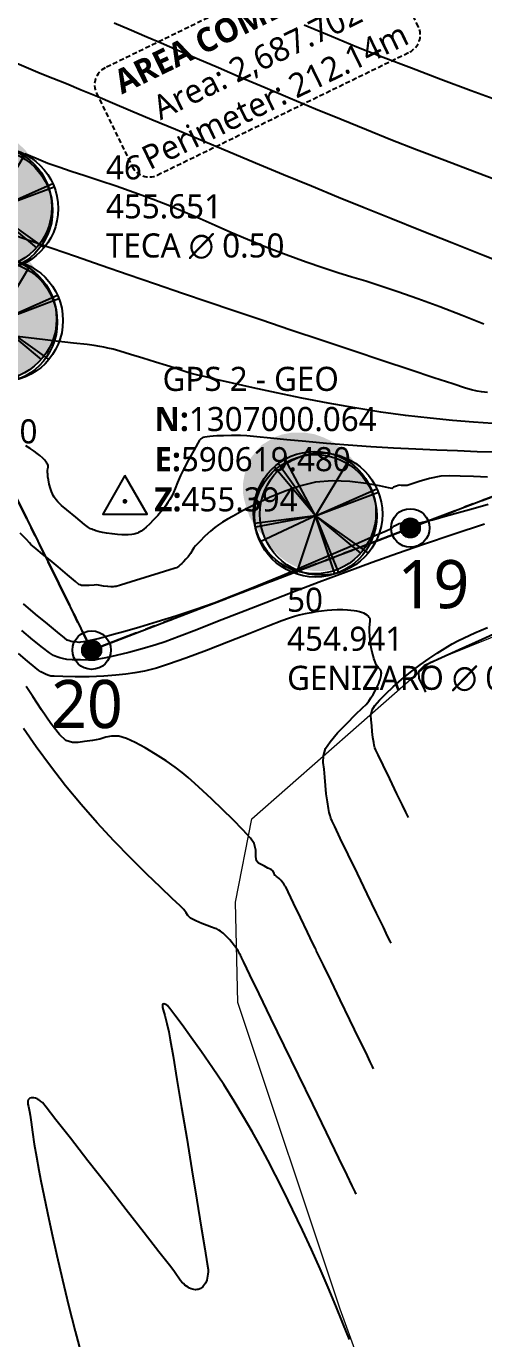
# Model space of a CAD drawing. Header units: millimetres. Extents: x 86 to 591881, y 99 to 1307229.
# Drawn here: x 590614.4 to 590638.1, y 1306956.6 to 1307024.7 of the extents above; entities that cross this region are included whole.
import ezdxf

# ---------------------------------------------------------------- set-up
doc = ezdxf.new("R2010")
doc.units = ezdxf.units.MM
doc.linetypes.add('DASHED2', pattern=[0.375, 0.25, -0.125])
doc.linetypes.add('PHANTOM', pattern=[2.5, 1.25, -0.25, 0.25, -0.25, 0.25, -0.25])
for name, color, linetype, lineweight in [('_BLOQUES', 9, 'Continuous', 20), ('A-GENM', 252, 'Continuous', 9), ('COTAS', 40, 'Continuous', 5)]:
    doc.layers.add(name, color=color, linetype=linetype, lineweight=lineweight)
for name, color, linetype in [('_MOJONES', 1, 'Continuous'), ('_PUNTOS TOPOGRAFICOS', 1, 'Continuous'), ('Areas', 9, 'Continuous'), ('Berberis verde', 74, 'Continuous'), ('C-PROP-BNDY', 150, 'Continuous'), ('C-PROP-LINE', 230, 'Continuous'), ('C-PROP-TEXT', 92, 'Continuous'), ('C-TOPO-MAJR', 9, 'Continuous'), ('C-TOPO-MINR', 8, 'Continuous'), ('Perimetro', 7, 'Continuous'), ('Plano', 7, 'Continuous'), ('V-NODE-TEXT', 11, 'Continuous')]:
    doc.layers.add(name, color=color, linetype=linetype)
doc.layers.add('Area', color=52, linetype='Continuous', plot=False)
doc.styles.add('ST - ETIQUETAS', font='', dxfattribs={"height": 2.5})
doc.styles.get('ST - ETIQUETAS').set_extended_font_data('Roboto Thin')

# ---------------------------------------------------------------- blocks, each defined once
blk = doc.blocks.new('*X1')
for p, q in [((69.518, 22.844), (69.982, 22.844)), ((69.533, 22.875), (69.967, 22.875)), ((69.555, 22.906), (69.945, 22.906)), ((69.585, 22.938), (69.915, 22.938)), ((69.629, 22.969), (69.871, 22.969)), ((69.5, 22.75), (70, 22.75)), ((69.502, 22.781), (69.998, 22.781)), ((69.502, 22.719), (69.998, 22.719)), ((69.508, 22.812), (69.992, 22.812)), ((69.508, 22.688), (69.992, 22.688)), ((69.518, 22.656), (69.982, 22.656)), ((69.533, 22.625), (69.967, 22.625)), ((69.555, 22.594), (69.945, 22.594)), ((69.585, 22.562), (69.915, 22.562)), ((69.629, 22.531), (69.871, 22.531))]:
    blk.add_line(p, q)
blk = doc.blocks.new('Drill Hole')
at = {"color": 0, "linetype": 'ByBlock', "lineweight": -2}
for radius in [0.05, 0.025]:
    blk.add_circle((0, 0), radius, dxfattribs=at)
at = {"color": 0, "linetype": 'ByBlock', "lineweight": -2, "xscale": 0.1000000000000227, "yscale": 0.1000000000000227, "zscale": 0.1000000000000227}
blk.add_blockref('*X1', (-6.975, -2.275), dxfattribs=at)
blk = doc.blocks.new('*U51', base_point=(590555.4584, 1307117.894, 460.616))
at = {"layer": '_PUNTOS TOPOGRAFICOS', "color": 2, "linetype": 'ByBlock', "lineweight": -2, "xscale": 20, "yscale": 20, "zscale": 20}
blk.add_blockref('Drill Hole', (590555.4584, 1307117.894, 460.616), dxfattribs=at)
blk = doc.blocks.new('Arbol 1')
at = {"layer": 'Areas'}
h = blk.add_hatch(color=69, dxfattribs=at)
h.set_gradient(color1=(68, 80, 48), color2=(130, 156, 68), tint=1, name='SPHERICAL')
edge = h.paths.add_edge_path()
edge.add_arc((11536.5, 2842.1), 100, 0, 360)
h = blk.add_hatch(color=253, dxfattribs=at)
h.set_gradient(color1=(177, 171, 160), color2=(222, 220, 217), rotation=165, centered=1, tint=1, name='CYLINDER')
h.paths.add_polyline_path([(11462.3, 2774.2), (11480.4, 2758.8), (11495.8, 2750.2), (11510.3, 2745.2), (11525.3, 2742.1), (11543.4, 2742.1), (11558, 2744.3), (11574.3, 2748.9), (11587.4, 2756.1), (11601.5, 2766.1), (11611.9, 2776), (11620.1, 2787.4), (11629.6, 2804.1), (11635.5, 2825.4), (11636.4, 2845.4), (11633.7, 2867.3), (11626.9, 2885.4), (11637.8, 2874.5), (11647.3, 2861.4), (11654.5, 2848.7), (11660, 2832.8), (11664.1, 2817.9), (11665.9, 2806.6), (11665.4, 2789.3), (11662.7, 2774.8), (11656.8, 2757.6), (11652.3, 2747.7), (11644.1, 2737.7), (11633.2, 2725.5), (11621.4, 2718.2), (11612.8, 2712.8), (11599.2, 2707.8), (11581.1, 2704.2), (11561.6, 2704.2), (11543.9, 2706.9), (11527.1, 2712.8), (11509.4, 2721.4), (11495.4, 2732.2), (11483.6, 2743.1), (11473.2, 2756.3), (11463.2, 2773)])
blk = doc.blocks.new('Arbol 21')
for p, q in [((0, 0), (-0.634, 1.359)), ((0, 0), (-0.276, 1.476)), ((0, 0), (-0.187, 1.495)), ((0, 0), (1.199, 1.014)), ((0, 0), (1.281, 0.914)), ((0, 0), (1.392, 0.742)), ((0, 0), (-1.423, 0.474)), ((-1.419, -0.472), (0, 0)), ((0, 0), (-1.397, -0.56)), ((0, 0), (-0.918, -1.103)), ((0, 0), (-0.918, -1.29)), ((0, 0), (1.375, -0.828)), ((0, 0), (0.659, -1.506)), ((0, 0), (0.578, -1.54))]:
    blk.add_line(p, q)
for centre in [(0, 0), (0.043, -0.138), (0.078, 0.018)]:
    blk.add_circle(centre, 1.5)
blk = doc.blocks.new('a1')
at = {"layer": 'Area', "xscale": 0.01089513700384753, "yscale": 0.01089513700384753, "zscale": 0.005447568501798505}
blk.add_blockref('Arbol 1', (-170.698, -9.368), dxfattribs=at)
at = {"layer": 'Berberis verde', "xscale": 0.7626595902693271, "yscale": 0.7626595902693271, "zscale": 0.005447568501798505, "rotation": 270}
blk.add_blockref('Arbol 21', (-44.955, 21.652), dxfattribs=at)
blk = doc.blocks.new('A$Ca183de04')
at = {"layer": 'A-GENM', "xscale": 0.9254573807813, "yscale": 0.9254573807813, "zscale": 0.9254573807813, "rotation": 180}
blk.add_blockref('a1', (-40.347, 21.097), dxfattribs=at)
blk = doc.blocks.new('*U142', base_point=(590608.78, 1307011.987, 455.651))
at = {"layer": '_PUNTOS TOPOGRAFICOS', "color": 0, "linetype": 'ByBlock', "lineweight": -2, "xscale": 2.999449914575026, "yscale": 2.999449914575026, "zscale": 2.999449914575026}
blk.add_blockref('A$Ca183de04', (590608.78, 1307011.987, 455.651), dxfattribs=at)
at = {"layer": '_PUNTOS TOPOGRAFICOS', "color": 1, "linetype": 'ByBlock', "insert": (590618.494, 1307016.752, 455.651), "char_height": 1.25, "attachment_point": 7, "style": 'ST - ETIQUETAS'}
blk.add_mtext('46', dxfattribs=at)
at = {"layer": '_PUNTOS TOPOGRAFICOS', "color": 3, "linetype": 'ByBlock', "insert": (590618.494, 1307015.36, 455.651), "char_height": 1.25, "attachment_point": 4, "style": 'ST - ETIQUETAS'}
blk.add_mtext('455.651', dxfattribs=at)
at = {"layer": '_PUNTOS TOPOGRAFICOS', "color": 251, "linetype": 'ByBlock', "insert": (590618.494, 1307013.967, 455.651), "char_height": 1.25, "attachment_point": 1, "style": 'ST - ETIQUETAS'}
blk.add_mtext('{\\fRoboto Black|b0|i0|c0|p2;TECA ∅ 0.50}', dxfattribs=at)
blk = doc.blocks.new('*U144', base_point=(590617.7526, 1306992.343, 454.655))
at = {"layer": '_PUNTOS TOPOGRAFICOS', "color": 2, "linetype": 'ByBlock', "lineweight": -2, "xscale": 20, "yscale": 20, "zscale": 20}
blk.add_blockref('Drill Hole', (590617.7526, 1306992.343, 454.655), dxfattribs=at)
blk = doc.blocks.new('*U145', base_point=(590625.605, 1306996.136, 454.941))
at = {"layer": '_PUNTOS TOPOGRAFICOS', "color": 0, "linetype": 'ByBlock', "lineweight": -2, "xscale": 2.999449914575026, "yscale": 2.999449914575026, "zscale": 2.999449914575026}
blk.add_blockref('A$Ca183de04', (590625.605, 1306996.136, 454.941), dxfattribs=at)
at = {"layer": '_PUNTOS TOPOGRAFICOS', "color": 1, "linetype": 'ByBlock', "insert": (590627.899, 1306994.314, 454.941), "char_height": 1.25, "attachment_point": 7, "style": 'ST - ETIQUETAS'}
blk.add_mtext('50', dxfattribs=at)
at = {"layer": '_PUNTOS TOPOGRAFICOS', "color": 3, "linetype": 'ByBlock', "insert": (590627.899, 1306992.922, 454.941), "char_height": 1.25, "attachment_point": 4, "style": 'ST - ETIQUETAS'}
blk.add_mtext('454.941', dxfattribs=at)
at = {"layer": '_PUNTOS TOPOGRAFICOS', "color": 251, "linetype": 'ByBlock', "insert": (590627.899, 1306991.53, 454.941), "char_height": 1.25, "attachment_point": 1, "style": 'ST - ETIQUETAS'}
blk.add_mtext('{\\fRoboto Black|b0|i0|c0|p2;GENIZARO ∅ 0.80}', dxfattribs=at)
blk = doc.blocks.new('*U146', base_point=(590634.2949, 1306998.682, 454.716))
at = {"layer": '_PUNTOS TOPOGRAFICOS', "color": 2, "linetype": 'ByBlock', "lineweight": -2, "xscale": 20, "yscale": 20, "zscale": 20}
blk.add_blockref('Drill Hole', (590634.2949, 1306998.682, 454.716), dxfattribs=at)
blk = doc.blocks.new('*U190', base_point=(590609.025, 1307006.183, 455.305))
at = {"layer": '_PUNTOS TOPOGRAFICOS', "color": 0, "linetype": 'ByBlock', "lineweight": -2, "xscale": 2.999449914575026, "yscale": 2.999449914575026, "zscale": 2.999449914575026}
blk.add_blockref('A$Ca183de04', (590609.025, 1307006.183, 455.305), dxfattribs=at)
at = {"layer": '_PUNTOS TOPOGRAFICOS', "color": 1, "linetype": 'ByBlock', "insert": (590604.317, 1307007.106, 455.305), "char_height": 1.25, "attachment_point": 7, "style": 'ST - ETIQUETAS'}
blk.add_mtext('320', dxfattribs=at)
at = {"layer": '_PUNTOS TOPOGRAFICOS', "color": 3, "linetype": 'ByBlock', "insert": (590604.317, 1307005.713, 455.305), "char_height": 1.25, "attachment_point": 4, "style": 'ST - ETIQUETAS'}
blk.add_mtext('455.305', dxfattribs=at)
at = {"layer": '_PUNTOS TOPOGRAFICOS', "color": 251, "linetype": 'ByBlock', "insert": (590604.317, 1307004.32, 455.305), "char_height": 1.25, "attachment_point": 1, "style": 'ST - ETIQUETAS'}
blk.add_mtext('{\\fRoboto Black|b0|i0|c0|p2;ARBOL ∅ 0.60}', dxfattribs=at)
blk = doc.blocks.new('AeccTickTriangle')
at = {"color": 0, "linetype": 'ByBlock', "lineweight": -2}
blk.add_lwpolyline([(0, 0.667), (-0.577, -0.333), (0.577, -0.333)], close=True, dxfattribs=at)
at = {"color": 0, "linetype": 'ByBlock', "lineweight": -2, "const_width": 0.0625}
blk.add_lwpolyline([(-0.031, 0, 1), (0.031, 0, 1)], format="xyb", close=True, dxfattribs=at)
blk = doc.blocks.new('*U191', base_point=(590619.48, 1307000.064, 455.394))
at = {"layer": '_PUNTOS TOPOGRAFICOS', "color": 0, "linetype": 'ByBlock', "lineweight": -2, "xscale": 2, "yscale": 2, "zscale": 2}
blk.add_blockref('AeccTickTriangle', (590619.48, 1307000.064, 455.394), dxfattribs=at)
at = {"layer": 'V-NODE-TEXT', "linetype": 'ByBlock', "insert": (590621.01, 1307003.281, 455.394), "char_height": 1.25, "attachment_point": 4, "style": 'ST - ETIQUETAS'}
blk.add_mtext('{\\fRoboto Black|b0|i0|c0|p2;\\C1; GPS 2 - GEO}\\P{\\fRoboto Thin|b1|i0|c0|p2;\\C2;N:\\fRoboto Thin|b0|i0|c0|p2;1307000.064}\\P{\\fRoboto Thin|b1|i0|c0|p2;\\C3;E:\\fRoboto Thin|b0|i0|c0|p2;590619.480}\\P{\\fRoboto Thin|b1|i0|c0|p2;\\C4;Z:\\fRoboto Thin|b0|i0|c0|p2;455.394}', dxfattribs=at)

msp = doc.modelspace()

# ---------------------------------------------------------------- hatches: boundary and pattern name
at = {"layer": '_MOJONES'}
h = msp.add_hatch(color=5, dxfattribs=at)
h.dxf.hatch_style = 1
h.paths.add_polyline_path([(590634.094, 1306999.14, 0.297664), (590633.795, 1306998.682, 0.541231), (590634.496, 1306998.224), (590634.295, 1306998.682)])
h.paths.add_polyline_path([(590634.094, 1306999.14), (590634.295, 1306998.682), (590634.766, 1306998.85, 0.43503)])
h.paths.add_polyline_path([(590634.795, 1306998.682, 0.085961), (590634.766, 1306998.85), (590634.295, 1306998.682), (590634.496, 1306998.224, 0.297664)])
h = msp.add_hatch(color=5, dxfattribs=at)
h.dxf.hatch_style = 1
h.paths.add_polyline_path([(590617.552, 1306992.801, 0.297664), (590617.253, 1306992.343, 0.541231), (590617.954, 1306991.885), (590617.753, 1306992.343)])
h.paths.add_polyline_path([(590617.552, 1306992.801), (590617.753, 1306992.343), (590618.224, 1306992.511, 0.43503)])
h.paths.add_polyline_path([(590618.253, 1306992.343, 0.085961), (590618.224, 1306992.511), (590617.753, 1306992.343), (590617.954, 1306991.885, 0.297664)])

# ---------------------------------------------------------------- linework, layer by layer
at = {"layer": '_BLOQUES', "flags": 128}
msp.add_lwpolyline([(590590.178, 1307047.968), (590628.051, 1307065.704), (590657.956, 1307007.818), (590654.811, 1307006.619), (590647.927, 1307003.89), (590634.295, 1306998.682), (590617.753, 1306992.343), (590613.249, 1307001.467), (590607.385, 1307013.689), (590599.683, 1307029.141), (590590.178, 1307047.968)], dxfattribs=at)
at = {"layer": 'C-PROP-BNDY', "color": 150, "linetype": 'Continuous', "lineweight": -3}
msp.add_polyline3d([(590645.365, 1307032.182, 0), (590628.051, 1307065.704, 0), (590590.178, 1307047.968, 0), (590599.683, 1307029.141, 0), (590607.385, 1307013.689, 0), (590613.279, 1307001.404, 0), (590617.753, 1306992.343, 0), (590634.295, 1306998.682, 0), (590647.927, 1307003.89, 0), (590654.811, 1307006.619, 0), (590657.956, 1307007.818, 0), (590645.365, 1307032.182, 0)], dxfattribs=at)
at = {"layer": 'C-TOPO-MAJR', "color": 40, "linetype": 'Continuous', "lineweight": -3}
for points, elevation in [([(590638.579, 1307004.107), (590637.57, 1307004.171), (590636.492, 1307004.26), (590635.323, 1307004.376), (590634.039, 1307004.52), (590632.768, 1307004.691), (590631.416, 1307004.908), (590630.03, 1307005.157), (590628.655, 1307005.424), (590627.34, 1307005.695), (590626.129, 1307005.955), (590625.07, 1307006.191), (590624.208, 1307006.389), (590623.591, 1307006.535), (590623.264, 1307006.614), (590622.915, 1307006.706), (590622.646, 1307006.789), (590622.378, 1307006.877), (590622.033, 1307006.986), (590621.639, 1307007.108), (590621.067, 1307007.286), (590620.41, 1307007.491), (590619.764, 1307007.691), (590619.22, 1307007.855), (590618.875, 1307007.952), (590618.601, 1307008.018), (590618.386, 1307008.063), (590618.17, 1307008.101), (590617.892, 1307008.146), (590617.513, 1307008.194), (590616.819, 1307008.275), (590615.915, 1307008.378), (590614.905, 1307008.497), (590613.89, 1307008.624)], 455.5), ([(590638.303, 1307001.312), (590637.571, 1307001.346), (590636.891, 1307001.375), (590636.312, 1307001.384), (590635.882, 1307001.362), (590635.289, 1307001.247), (590634.75, 1307001.092), (590634.338, 1307000.952), (590634.127, 1307000.886), (590633.94, 1307000.881), (590633.831, 1307000.888), (590633.743, 1307000.896), (590633.665, 1307000.886), (590633.572, 1307000.858), (590633.523, 1307000.838), (590633.48, 1307000.82), (590633.426, 1307000.791), (590633.384, 1307000.761), (590633.345, 1307000.727), (590633.168, 1307000.769), (590632.692, 1307000.87), (590631.996, 1307000.989), (590631.159, 1307001.086), (590630.259, 1307001.12), (590629.377, 1307001.05), (590628.611, 1307000.871), (590627.8, 1307000.592), (590626.993, 1307000.254), (590626.24, 1306999.898), (590625.59, 1306999.565), (590625.093, 1306999.295), (590624.798, 1306999.131), (590624.537, 1306998.98), (590624.34, 1306998.85), (590624.153, 1306998.705), (590623.92, 1306998.511), (590623.636, 1306998.254), (590623.363, 1306997.983), (590623.152, 1306997.761), (590623.055, 1306997.652), (590623.006, 1306997.565), (590622.96, 1306997.477), (590622.885, 1306997.363), (590622.759, 1306997.192), (590622.643, 1306997.056), (590622.52, 1306996.922), (590622.441, 1306996.84), (590622.352, 1306996.76), (590622.286, 1306996.705), (590622.215, 1306996.653), (590622.149, 1306996.614), (590622.091, 1306996.59), (590622.031, 1306996.575), (590621.808, 1306996.506), (590621.254, 1306996.335), (590620.534, 1306996.112), (590619.812, 1306995.89), (590619.252, 1306995.717), (590619.018, 1306995.646), (590618.943, 1306995.637), (590618.867, 1306995.63), (590618.755, 1306995.63), (590618.59, 1306995.636), (590618.373, 1306995.664), (590618.201, 1306995.691), (590618.115, 1306995.715), (590618.029, 1306995.734), (590617.878, 1306995.716), (590617.625, 1306995.691), (590617.364, 1306995.693), (590617.228, 1306995.701), (590617.154, 1306995.726), (590617.091, 1306995.753), (590616.916, 1306995.9), (590616.504, 1306996.247), (590616.014, 1306996.662), (590615.602, 1306997.009), (590615.428, 1306997.156), (590615.377, 1306997.184), (590615.202, 1306997.327), (590614.874, 1306997.596), (590614.676, 1306997.761), (590614.604, 1306997.831), (590614.535, 1306997.903), (590614.371, 1306998.075), (590614.047, 1306998.419)], 455), ([(590638.152, 1306998.872), (590636.515, 1306998.337), (590634.984, 1306997.828), (590633.622, 1306997.362), (590632.322, 1306996.898), (590630.957, 1306996.395), (590629.559, 1306995.867), (590628.161, 1306995.33), (590626.794, 1306994.8), (590625.492, 1306994.291), (590624.287, 1306993.819), (590623.212, 1306993.4), (590622.297, 1306993.049), (590621.577, 1306992.78), (590621.083, 1306992.61), (590620.383, 1306992.406), (590619.678, 1306992.223), (590619.025, 1306992.067), (590618.485, 1306991.947), (590618.114, 1306991.868), (590617.971, 1306991.839), (590617.907, 1306991.829), (590617.852, 1306991.822), (590617.773, 1306991.816), (590617.588, 1306991.819), (590617.176, 1306991.83), (590616.736, 1306991.844), (590616.463, 1306991.86), (590616.248, 1306991.901), (590616.097, 1306991.944), (590615.952, 1306991.992), (590615.86, 1306992.026), (590615.77, 1306992.067), (590615.713, 1306992.103), (590615.571, 1306992.206), (590615.205, 1306992.48), (590614.695, 1306992.881), (590614.121, 1306993.364)], 454.5), ([(590634.199, 1306983.648), (590634.159, 1306983.732), (590634.062, 1306983.932), (590633.883, 1306984.302), (590633.602, 1306984.882), (590633.227, 1306985.658), (590632.88, 1306986.376), (590632.621, 1306986.914), (590632.509, 1306987.151), (590632.459, 1306987.275), (590632.42, 1306987.403), (590632.394, 1306987.549), (590632.356, 1306987.807), (590632.319, 1306988.115), (590632.295, 1306988.414), (590632.264, 1306988.719), (590632.25, 1306988.964), (590632.319, 1306989.236), (590632.457, 1306989.461), (590632.699, 1306989.747), (590633.024, 1306990.079), (590633.41, 1306990.442), (590633.836, 1306990.821), (590634.306, 1306991.205), (590634.802, 1306991.574), (590635.277, 1306991.906), (590635.68, 1306992.176), (590635.963, 1306992.36), (590636.242, 1306992.537), (590636.47, 1306992.668), (590636.763, 1306992.821), (590637.097, 1306992.979), (590637.65, 1306993.231), (590638.298, 1306993.522)], 454.5), ([(590632.392, 1306970.622), (590632.34, 1306970.73), (590632.217, 1306970.982), (590631.996, 1306971.438), (590631.648, 1306972.155), (590631.16, 1306973.162), (590630.655, 1306974.201), (590630.182, 1306975.177), (590629.786, 1306975.992), (590629.515, 1306976.553), (590629.413, 1306976.762), (590629.387, 1306976.822), (590629.354, 1306976.886), (590629.241, 1306977.12), (590628.961, 1306977.702), (590628.596, 1306978.459), (590628.23, 1306979.218), (590627.946, 1306979.806), (590627.828, 1306980.05), (590627.786, 1306980.117), (590627.742, 1306980.184), (590627.675, 1306980.272), (590627.582, 1306980.384), (590627.482, 1306980.485), (590627.407, 1306980.555), (590627.346, 1306980.602), (590627.296, 1306980.638), (590627.245, 1306980.667), (590627.222, 1306980.762), (590627.165, 1306980.895), (590627.07, 1306980.957), (590626.907, 1306981.035), (590626.719, 1306981.133), (590626.553, 1306981.214), (590626.42, 1306981.281), (590626.308, 1306981.4), (590626.27, 1306981.633), (590626.276, 1306981.958), (590626.195, 1306982.313), (590625.996, 1306982.584), (590625.609, 1306983.01), (590625.102, 1306983.529), (590624.542, 1306984.08), (590623.995, 1306984.603), (590623.529, 1306985.036), (590623.107, 1306985.423), (590622.769, 1306985.729), (590622.45, 1306985.997), (590622.087, 1306986.27), (590621.616, 1306986.59), (590621.067, 1306986.944), (590620.526, 1306987.271), (590620.015, 1306987.549), (590619.554, 1306987.756), (590619.164, 1306987.869), (590618.791, 1306987.883), (590618.487, 1306987.818), (590618.179, 1306987.726), (590617.791, 1306987.66), (590617.389, 1306987.607), (590617.06, 1306987.551), (590616.754, 1306987.55), (590616.421, 1306987.66), (590616.092, 1306987.965), (590615.642, 1306988.541), (590615.151, 1306989.242), (590614.695, 1306989.927), (590614.355, 1306990.45)], 454), ([(590631.141, 1306956.57), (590630.798, 1306957.417), (590630.428, 1306958.319), (590630.033, 1306959.264), (590629.612, 1306960.24), (590629.167, 1306961.239), (590628.697, 1306962.248), (590628.187, 1306963.313), (590627.728, 1306964.254), (590627.305, 1306965.1), (590626.9, 1306965.881), (590626.499, 1306966.625), (590626.084, 1306967.363), (590625.64, 1306968.125), (590625.15, 1306968.939), (590624.606, 1306969.8), (590624.033, 1306970.663), (590623.461, 1306971.49), (590622.922, 1306972.246), (590622.448, 1306972.897), (590622.071, 1306973.405), (590621.82, 1306973.737), (590621.729, 1306973.856), (590621.692, 1306973.892), (590621.618, 1306973.946), (590621.551, 1306973.977), (590621.494, 1306973.983), (590621.438, 1306973.944), (590621.426, 1306973.885), (590621.438, 1306973.797), (590621.471, 1306973.675), (590621.553, 1306973.375), (590621.656, 1306972.971), (590621.755, 1306972.538), (590621.829, 1306972.126), (590621.976, 1306971.264), (590622.179, 1306970.056), (590622.422, 1306968.603), (590622.686, 1306967.009), (590622.956, 1306965.375), (590623.215, 1306963.805), (590623.446, 1306962.4), (590623.633, 1306961.264), (590623.757, 1306960.498), (590623.803, 1306960.206), (590623.802, 1306960.077), (590623.792, 1306959.961), (590623.775, 1306959.849), (590623.755, 1306959.748), (590623.726, 1306959.652), (590623.695, 1306959.565), (590623.656, 1306959.486), (590623.615, 1306959.414), (590623.567, 1306959.353), (590623.517, 1306959.297), (590623.461, 1306959.252), (590623.403, 1306959.213), (590623.341, 1306959.186), (590623.276, 1306959.164), (590623.207, 1306959.154), (590623.137, 1306959.15), (590623.064, 1306959.159), (590622.989, 1306959.173), (590622.913, 1306959.2), (590622.834, 1306959.233), (590622.756, 1306959.278), (590622.675, 1306959.331), (590622.596, 1306959.395), (590622.513, 1306959.469), (590622.434, 1306959.55), (590622.351, 1306959.646), (590622.277, 1306959.751), (590622.161, 1306959.923), (590622.015, 1306960.128), (590621.787, 1306960.423), (590621.248, 1306961.116), (590620.478, 1306962.104), (590619.553, 1306963.289), (590618.555, 1306964.568), (590617.56, 1306965.841), (590616.649, 1306967.008), (590615.899, 1306967.968), (590615.39, 1306968.619), (590615.2, 1306968.861), (590615.151, 1306968.902), (590615.103, 1306968.94), (590615.055, 1306968.973), (590615.009, 1306969.003), (590614.962, 1306969.029), (590614.917, 1306969.053), (590614.83, 1306969.088), (590614.749, 1306969.108), (590614.674, 1306969.115), (590614.607, 1306969.108), (590614.549, 1306969.087), (590614.501, 1306969.053), (590614.465, 1306969.005), (590614.442, 1306968.944), (590614.432, 1306968.869), (590614.437, 1306968.781), (590614.47, 1306968.653), (590614.526, 1306968.407), (590614.555, 1306968.216), (590614.608, 1306967.841), (590614.683, 1306967.325), (590614.776, 1306966.711), (590614.886, 1306966.041), (590615.011, 1306965.361), (590615.12, 1306964.807), (590615.27, 1306964.059), (590615.459, 1306963.144), (590615.685, 1306962.088), (590615.944, 1306960.919), (590616.235, 1306959.662), (590616.554, 1306958.346), (590616.9, 1306956.997), (590617.269, 1306955.641)], 453.5)]:
    msp.add_lwpolyline(points, dxfattribs=dict(at, elevation=elevation))
at = {"layer": 'C-TOPO-MINR', "color": 44, "linetype": 'Continuous', "lineweight": -3}
for points, elevation in [([(590638.293, 1307005.711), (590637.995, 1307005.744), (590637.76, 1307005.781), (590637.468, 1307005.846), (590637.166, 1307005.939), (590636.494, 1307006.157), (590635.514, 1307006.48), (590634.286, 1307006.886), (590632.87, 1307007.357), (590631.327, 1307007.872), (590629.716, 1307008.41), (590628.098, 1307008.952), (590626.534, 1307009.477), (590625.083, 1307009.965), (590623.806, 1307010.395), (590622.471, 1307010.849), (590621.068, 1307011.329), (590619.643, 1307011.819), (590618.242, 1307012.302), (590616.911, 1307012.763), (590615.696, 1307013.183), (590614.641, 1307013.547), (590613.794, 1307013.839)], 455.75), ([(590638.738, 1307002.616), (590637.758, 1307002.64), (590636.74, 1307002.676), (590635.679, 1307002.722), (590634.574, 1307002.774), (590633.422, 1307002.829), (590632.241, 1307002.895), (590631.07, 1307002.976), (590629.936, 1307003.067), (590628.867, 1307003.161), (590627.892, 1307003.253), (590627.038, 1307003.337), (590626.334, 1307003.405), (590625.807, 1307003.454), (590625.486, 1307003.476), (590625.018, 1307003.48), (590624.592, 1307003.471), (590624.258, 1307003.457), (590624.068, 1307003.446), (590623.883, 1307003.43), (590623.75, 1307003.413), (590623.621, 1307003.39), (590623.528, 1307003.369), (590623.467, 1307003.342), (590623.414, 1307003.313), (590623.381, 1307003.275), (590623.35, 1307003.234), (590623.262, 1307003.077), (590623.053, 1307002.697), (590622.788, 1307002.214), (590622.537, 1307001.744), (590622.365, 1307001.407), (590622.206, 1307001.041), (590622.088, 1307000.733), (590622.001, 1307000.517), (590621.912, 1307000.339), (590621.811, 1307000.167), (590621.708, 1307000.007), (590621.578, 1306999.82), (590621.409, 1306999.598), (590621.187, 1306999.337), (590620.952, 1306999.08), (590620.772, 1306998.894), (590620.581, 1306998.721), (590620.463, 1306998.624), (590620.389, 1306998.569), (590620.32, 1306998.52), (590620.251, 1306998.478), (590620.188, 1306998.442), (590620.13, 1306998.416), (590620.072, 1306998.393), (590620.012, 1306998.377), (590619.951, 1306998.364), (590619.839, 1306998.348), (590619.649, 1306998.332), (590619.505, 1306998.328), (590619.32, 1306998.331), (590619.095, 1306998.344), (590618.819, 1306998.374), (590618.532, 1306998.416), (590618.316, 1306998.453), (590618.099, 1306998.504), (590617.973, 1306998.54), (590617.896, 1306998.565), (590617.825, 1306998.59), (590617.759, 1306998.617), (590617.698, 1306998.643), (590617.646, 1306998.671), (590617.595, 1306998.7), (590617.388, 1306998.868), (590616.938, 1306999.237), (590616.466, 1306999.625), (590616.194, 1306999.855), (590616.006, 1307000.037), (590615.911, 1307000.137), (590615.851, 1307000.207), (590615.802, 1307000.277), (590615.754, 1307000.364), (590615.716, 1307000.448), (590615.664, 1307000.573), (590615.615, 1307000.721), (590615.553, 1307000.946), (590615.507, 1307001.175), (590615.483, 1307001.333), (590615.47, 1307001.473), (590615.465, 1307001.568), (590615.465, 1307001.621), (590615.466, 1307001.672), (590615.475, 1307001.763), (590615.492, 1307001.84), (590615.495, 1307001.916), (590615.464, 1307002.004), (590615.435, 1307002.052), (590615.403, 1307002.104), (590615.36, 1307002.156), (590615.313, 1307002.212), (590615.225, 1307002.3), (590615.062, 1307002.445), (590614.93, 1307002.549), (590614.764, 1307002.669), (590614.554, 1307002.806), (590614.334, 1307002.936)], 455.25), ([(590638.342, 1306999.894), (590637.559, 1306999.678), (590636.797, 1306999.466), (590636.1, 1306999.271), (590635.511, 1306999.109), (590635.074, 1306998.995), (590634.832, 1306998.942), (590634.573, 1306998.928), (590634.354, 1306998.937), (590634.239, 1306998.946), (590634.148, 1306998.956), (590634.064, 1306998.963), (590633.986, 1306998.955), (590633.908, 1306998.942), (590633.821, 1306998.919), (590633.722, 1306998.888), (590633.619, 1306998.846), (590633.538, 1306998.81), (590633.479, 1306998.779), (590633.43, 1306998.752), (590633.385, 1306998.722), (590633.315, 1306998.662), (590633.268, 1306998.624), (590633.039, 1306998.523), (590632.413, 1306998.249), (590631.476, 1306997.84), (590630.312, 1306997.337), (590629.009, 1306996.778), (590627.651, 1306996.205), (590626.325, 1306995.655), (590625.116, 1306995.169), (590624.11, 1306994.786), (590623.113, 1306994.437), (590622.116, 1306994.108), (590621.154, 1306993.806), (590620.261, 1306993.538), (590619.474, 1306993.31), (590618.825, 1306993.128), (590618.351, 1306992.999), (590618.085, 1306992.929), (590617.674, 1306992.838), (590617.326, 1306992.774), (590617.176, 1306992.749), (590617.104, 1306992.742), (590616.907, 1306992.767), (590616.692, 1306992.798), (590616.606, 1306992.819), (590616.541, 1306992.837), (590616.484, 1306992.863), (590616.345, 1306992.975), (590615.979, 1306993.272), (590615.454, 1306993.702), (590614.841, 1306994.21), (590614.208, 1306994.742)], 454.75), ([(590633.296, 1306977.135), (590633.242, 1306977.246), (590633.118, 1306977.503), (590632.895, 1306977.964), (590632.544, 1306978.688), (590632.054, 1306979.702), (590631.546, 1306980.751), (590631.066, 1306981.743), (590630.659, 1306982.588), (590630.37, 1306983.191), (590630.243, 1306983.462), (590630.175, 1306983.622), (590630.127, 1306983.752), (590630.082, 1306983.919), (590630.043, 1306984.125), (590629.99, 1306984.462), (590629.935, 1306984.877), (590629.887, 1306985.322), (590629.856, 1306985.744), (590629.817, 1306986.173), (590629.779, 1306986.519), (590629.79, 1306986.848), (590629.899, 1306987.23), (590630.127, 1306987.589), (590630.52, 1306988.048), (590630.992, 1306988.539), (590631.454, 1306988.994), (590631.819, 1306989.346), (590632.001, 1306989.527), (590632.133, 1306989.692), (590632.253, 1306989.867), (590632.363, 1306990.043), (590632.472, 1306990.232), (590632.561, 1306990.4), (590632.655, 1306990.61), (590632.703, 1306990.735), (590632.729, 1306990.814), (590632.751, 1306990.888), (590632.767, 1306990.959), (590632.781, 1306991.026), (590632.787, 1306991.089), (590632.792, 1306991.147), (590632.789, 1306991.199), (590632.783, 1306991.248), (590632.753, 1306991.325), (590632.7, 1306991.376), (590632.635, 1306991.429), (590632.604, 1306991.469), (590632.572, 1306991.513), (590632.542, 1306991.566), (590632.512, 1306991.625), (590632.467, 1306991.731), (590632.4, 1306991.916), (590632.359, 1306992.059), (590632.313, 1306992.243), (590632.267, 1306992.47), (590632.231, 1306992.701), (590632.207, 1306992.902), (590632.192, 1306993.083), (590632.181, 1306993.287), (590632.184, 1306993.477), (590632.201, 1306993.699), (590632.215, 1306993.827), (590632.212, 1306993.902), (590632.203, 1306993.976), (590632.166, 1306994.042), (590632.12, 1306994.103), (590632.053, 1306994.157), (590631.973, 1306994.21), (590631.88, 1306994.253), (590631.768, 1306994.296), (590631.65, 1306994.329), (590631.511, 1306994.36), (590631.372, 1306994.385), (590631.21, 1306994.404), (590631.041, 1306994.416), (590630.796, 1306994.426), (590630.499, 1306994.427), (590630.228, 1306994.418), (590629.987, 1306994.399), (590629.688, 1306994.365), (590629.39, 1306994.326), (590629.14, 1306994.284), (590628.83, 1306994.219), (590628.524, 1306994.149), (590628.281, 1306994.083), (590627.978, 1306993.987), (590627.625, 1306993.855), (590626.917, 1306993.577), (590625.959, 1306993.201), (590624.858, 1306992.77), (590623.718, 1306992.33), (590622.645, 1306991.926), (590621.746, 1306991.605), (590621.126, 1306991.41), (590620.501, 1306991.256), (590619.995, 1306991.156), (590619.527, 1306991.09), (590619.015, 1306991.042), (590618.379, 1306990.993), (590617.631, 1306990.958), (590616.897, 1306990.953), (590616.263, 1306990.965), (590615.815, 1306990.983), (590615.64, 1306990.992), (590615.586, 1306991.005), (590615.533, 1306991.019), (590615.394, 1306991.082), (590615.217, 1306991.166), (590615.115, 1306991.224), (590615.016, 1306991.288), (590614.825, 1306991.443), (590614.421, 1306991.776), (590613.949, 1306992.167)], 454.25), ([(590635.102, 1306990.161), (590635.086, 1306990.196), (590635.041, 1306990.289), (590634.956, 1306990.464), (590634.845, 1306990.695), (590634.775, 1306990.839), (590634.758, 1306990.888), (590634.746, 1306990.974), (590634.734, 1306991.083), (590634.731, 1306991.165), (590634.739, 1306991.242), (590634.888, 1306991.405), (590635.032, 1306991.549), (590635.089, 1306991.586), (590635.305, 1306991.684), (590635.908, 1306991.957), (590636.837, 1306992.378), (590638.03, 1306992.919), (590639.425, 1306993.55)], 454.75), ([(590631.489, 1306964.108), (590631.427, 1306964.237), (590631.281, 1306964.538), (590631.013, 1306965.09), (590630.578, 1306965.986), (590629.937, 1306967.306), (590629.226, 1306968.773), (590628.482, 1306970.306), (590627.745, 1306971.825), (590627.054, 1306973.25), (590626.448, 1306974.499), (590625.966, 1306975.492), (590625.647, 1306976.15), (590625.53, 1306976.39), (590625.505, 1306976.45), (590625.479, 1306976.51), (590625.447, 1306976.572), (590625.413, 1306976.637), (590625.351, 1306976.739), (590625.242, 1306976.905), (590625.157, 1306977.021), (590625.052, 1306977.154), (590624.922, 1306977.305), (590624.784, 1306977.451), (590624.665, 1306977.566), (590624.572, 1306977.648), (590624.437, 1306977.753), (590624.349, 1306977.815), (590624.299, 1306977.844), (590624.247, 1306977.872), (590624.159, 1306977.902), (590623.972, 1306977.965), (590623.75, 1306978.048), (590623.475, 1306978.154), (590623.153, 1306978.288), (590622.892, 1306978.437), (590622.75, 1306978.577), (590622.659, 1306978.715), (590622.535, 1306978.881), (590622.345, 1306979.066), (590621.931, 1306979.458), (590621.336, 1306980.024), (590620.605, 1306980.732), (590619.782, 1306981.548), (590618.911, 1306982.442), (590618.036, 1306983.379), (590617.202, 1306984.328), (590616.402, 1306985.308), (590615.618, 1306986.326), (590614.879, 1306987.331), (590614.212, 1306988.27)], 453.75)]:
    msp.add_lwpolyline(points, dxfattribs=dict(at, elevation=elevation))
at = {"layer": 'COTAS'}
for centre in [(590634.295, 1306998.682), (590617.753, 1306992.343)]:
    msp.add_circle(centre, 0.3, dxfattribs=at)
at = {"layer": 'Plano', "lineweight": 13}
msp.add_lwpolyline([(590642.028, 1306927.436), (590636.665, 1306941.632), (590630.661, 1306958.142), (590625.345, 1306974.048), (590625.215, 1306979.258), (590626.068, 1306983.579), (590635.319, 1306991.724), (590646.78, 1306996.344), (590661.644, 1307001.684), (590680.943, 1307008.218), (590694.311, 1307012.474), (590709.866, 1307018.831), (590728.44, 1307030.05), (590743.795, 1307038.723), (590765.154, 1307052.151), (590782.338, 1307062.911), (590800.634, 1307074.656)], dxfattribs=at)

# ---------------------------------------------------------------- block references
at = {"layer": '_MOJONES'}
for p in [(590634.295, 1306998.682, 454.716), (590617.753, 1306992.343, 454.655)]:
    msp.add_blockref('*U51', p, dxfattribs=at)
at = {"layer": '_PUNTOS TOPOGRAFICOS'}
for name, p in [('*U142', (590608.78, 1307011.987, 455.651)), ('*U190', (590609.025, 1307006.183, 455.305)), ('*U191', (590619.48, 1307000.064, 455.394)), ('*U145', (590625.605, 1306996.136, 454.941)), ('*U146', (590634.295, 1306998.682, 454.716)), ('*U144', (590617.753, 1306992.343, 454.655))]:
    msp.add_blockref(name, p, dxfattribs=at)

# ---------------------------------------------------------------- texts
at = {"layer": 'Perimetro', "color": 3, "style": 'ST - ETIQUETAS'}
for s, p in [('19', (590633.634, 1306994.516)), ('20', (590615.649, 1306988.296))]:
    msp.add_text(s, height=2.5, dxfattribs=at).set_placement(p)

# ---------------------------------------------------------------- next in the draw order: texts
at = {"layer": 'C-PROP-TEXT', "color": 3, "linetype": 'Continuous', "lineweight": -3, "insert": (590626.358, 1307022.968), "char_height": 1.25, "width": 14.72339, "attachment_point": 5, "rotation": 26, "style": 'ST - ETIQUETAS', "bg_fill": 3, "box_fill_scale": 1.28, "bg_fill_color": 256, "bg_fill_true_color": 13158600, "bg_fill_transparency": 0}
msp.add_mtext('{\\fRoboto Thin|b1|i0|c0|p2;AREA COMERCIAL}\\P{\\C1;Area: 2,687.702\\C4;\\PPerimeter: 212.14m}', dxfattribs=at)

# ---------------------------------------------------------------- next in the draw order: linework, layer by layer
at = {"layer": 'C-PROP-LINE', "color": 242, "linetype": 'PHANTOM', "lineweight": 30, "ltscale": 2}
msp.add_polyline3d([(590599.683, 1307029.141, 0), (590607.385, 1307013.689, 0), (590613.279, 1307001.404, 0), (590617.753, 1306992.343, 0), (590634.295, 1306998.682, 0), (590647.927, 1307003.89, 0), (590654.811, 1307006.619, 0), (590662.89, 1307009.7, 0), (590675.452, 1307014.842, 0), (590685.718, 1307018.866, 0), (590705.811, 1307027.095, 0)], dxfattribs=at)
at = {"layer": 'C-PROP-TEXT', "color": 30, "linetype": 'DASHED2', "lineweight": -3}
for p, q in [((590631.553, 1307028.943), (590618.451, 1307022.553)), ((590634.713, 1307024.688), (590632.857, 1307028.494)), ((590621.162, 1307016.994), (590634.265, 1307023.384)), ((590618.002, 1307021.249), (590619.859, 1307017.442))]:
    msp.add_line(p, q, dxfattribs=at)
for centre, start, end in [((590633.837, 1307024.26), 296, 26), ((590618.878, 1307021.676), 116, 206), ((590620.735, 1307017.87), 206, 296)]:
    msp.add_arc(centre, 0.975, start, end, dxfattribs=at)
at = {"layer": 'C-TOPO-MAJR', "color": 40, "linetype": 'Continuous', "lineweight": -3}
for points, elevation in [([(590618.915, 1307024.888), (590619.694, 1307024.568), (590620.626, 1307024.172), (590621.358, 1307023.854), (590622.232, 1307023.475), (590623.23, 1307023.045), (590624.331, 1307022.571), (590625.516, 1307022.064), (590626.765, 1307021.533), (590628.059, 1307020.988), (590629.378, 1307020.437), (590630.702, 1307019.89), (590632.012, 1307019.357), (590633.288, 1307018.846), (590634.623, 1307018.324), (590636.086, 1307017.763), (590637.624, 1307017.183), (590639.183, 1307016.6)], 456.5), ([(590638.118, 1307009.254), (590636.992, 1307009.701), (590635.831, 1307010.15), (590634.683, 1307010.578), (590633.65, 1307010.944), (590632.769, 1307011.237), (590631.991, 1307011.483), (590631.263, 1307011.705), (590630.536, 1307011.929), (590629.759, 1307012.179), (590628.881, 1307012.478), (590627.852, 1307012.853), (590626.794, 1307013.26), (590625.846, 1307013.647), (590624.98, 1307014.016), (590624.17, 1307014.372), (590623.388, 1307014.717), (590622.607, 1307015.057), (590621.799, 1307015.394), (590620.938, 1307015.732), (590619.947, 1307016.097), (590619.025, 1307016.417), (590618.173, 1307016.701), (590617.392, 1307016.954), (590616.684, 1307017.184), (590616.048, 1307017.398), (590615.487, 1307017.603), (590614.876, 1307017.849), (590614.288, 1307018.1)], 456)]:
    msp.add_lwpolyline(points, dxfattribs=dict(at, elevation=elevation))
at = {"layer": 'C-TOPO-MINR', "color": 44, "linetype": 'Continuous', "lineweight": -3}
for points, elevation in [([(590628.792, 1307024.793), (590630.198, 1307024.204), (590631.527, 1307023.658), (590632.879, 1307023.119), (590634.348, 1307022.552), (590635.886, 1307021.971), (590637.447, 1307021.392), (590638.983, 1307020.831)], 456.75), ([(590613.867, 1307022.804), (590614.469, 1307022.539), (590615.087, 1307022.282), (590615.739, 1307022.02), (590616.442, 1307021.739), (590617.213, 1307021.426), (590618.07, 1307021.069), (590618.83, 1307020.748), (590619.773, 1307020.349), (590620.871, 1307019.887), (590622.097, 1307019.372), (590623.422, 1307018.816), (590624.818, 1307018.232), (590626.259, 1307017.632), (590627.715, 1307017.028), (590629.158, 1307016.431), (590630.562, 1307015.854), (590631.897, 1307015.31), (590633.283, 1307014.75), (590634.818, 1307014.136), (590636.442, 1307013.489), (590638.097, 1307012.834), (590639.723, 1307012.191)], 456.25)]:
    msp.add_lwpolyline(points, dxfattribs=dict(at, elevation=elevation))

doc.saveas('drawing.dxf')
